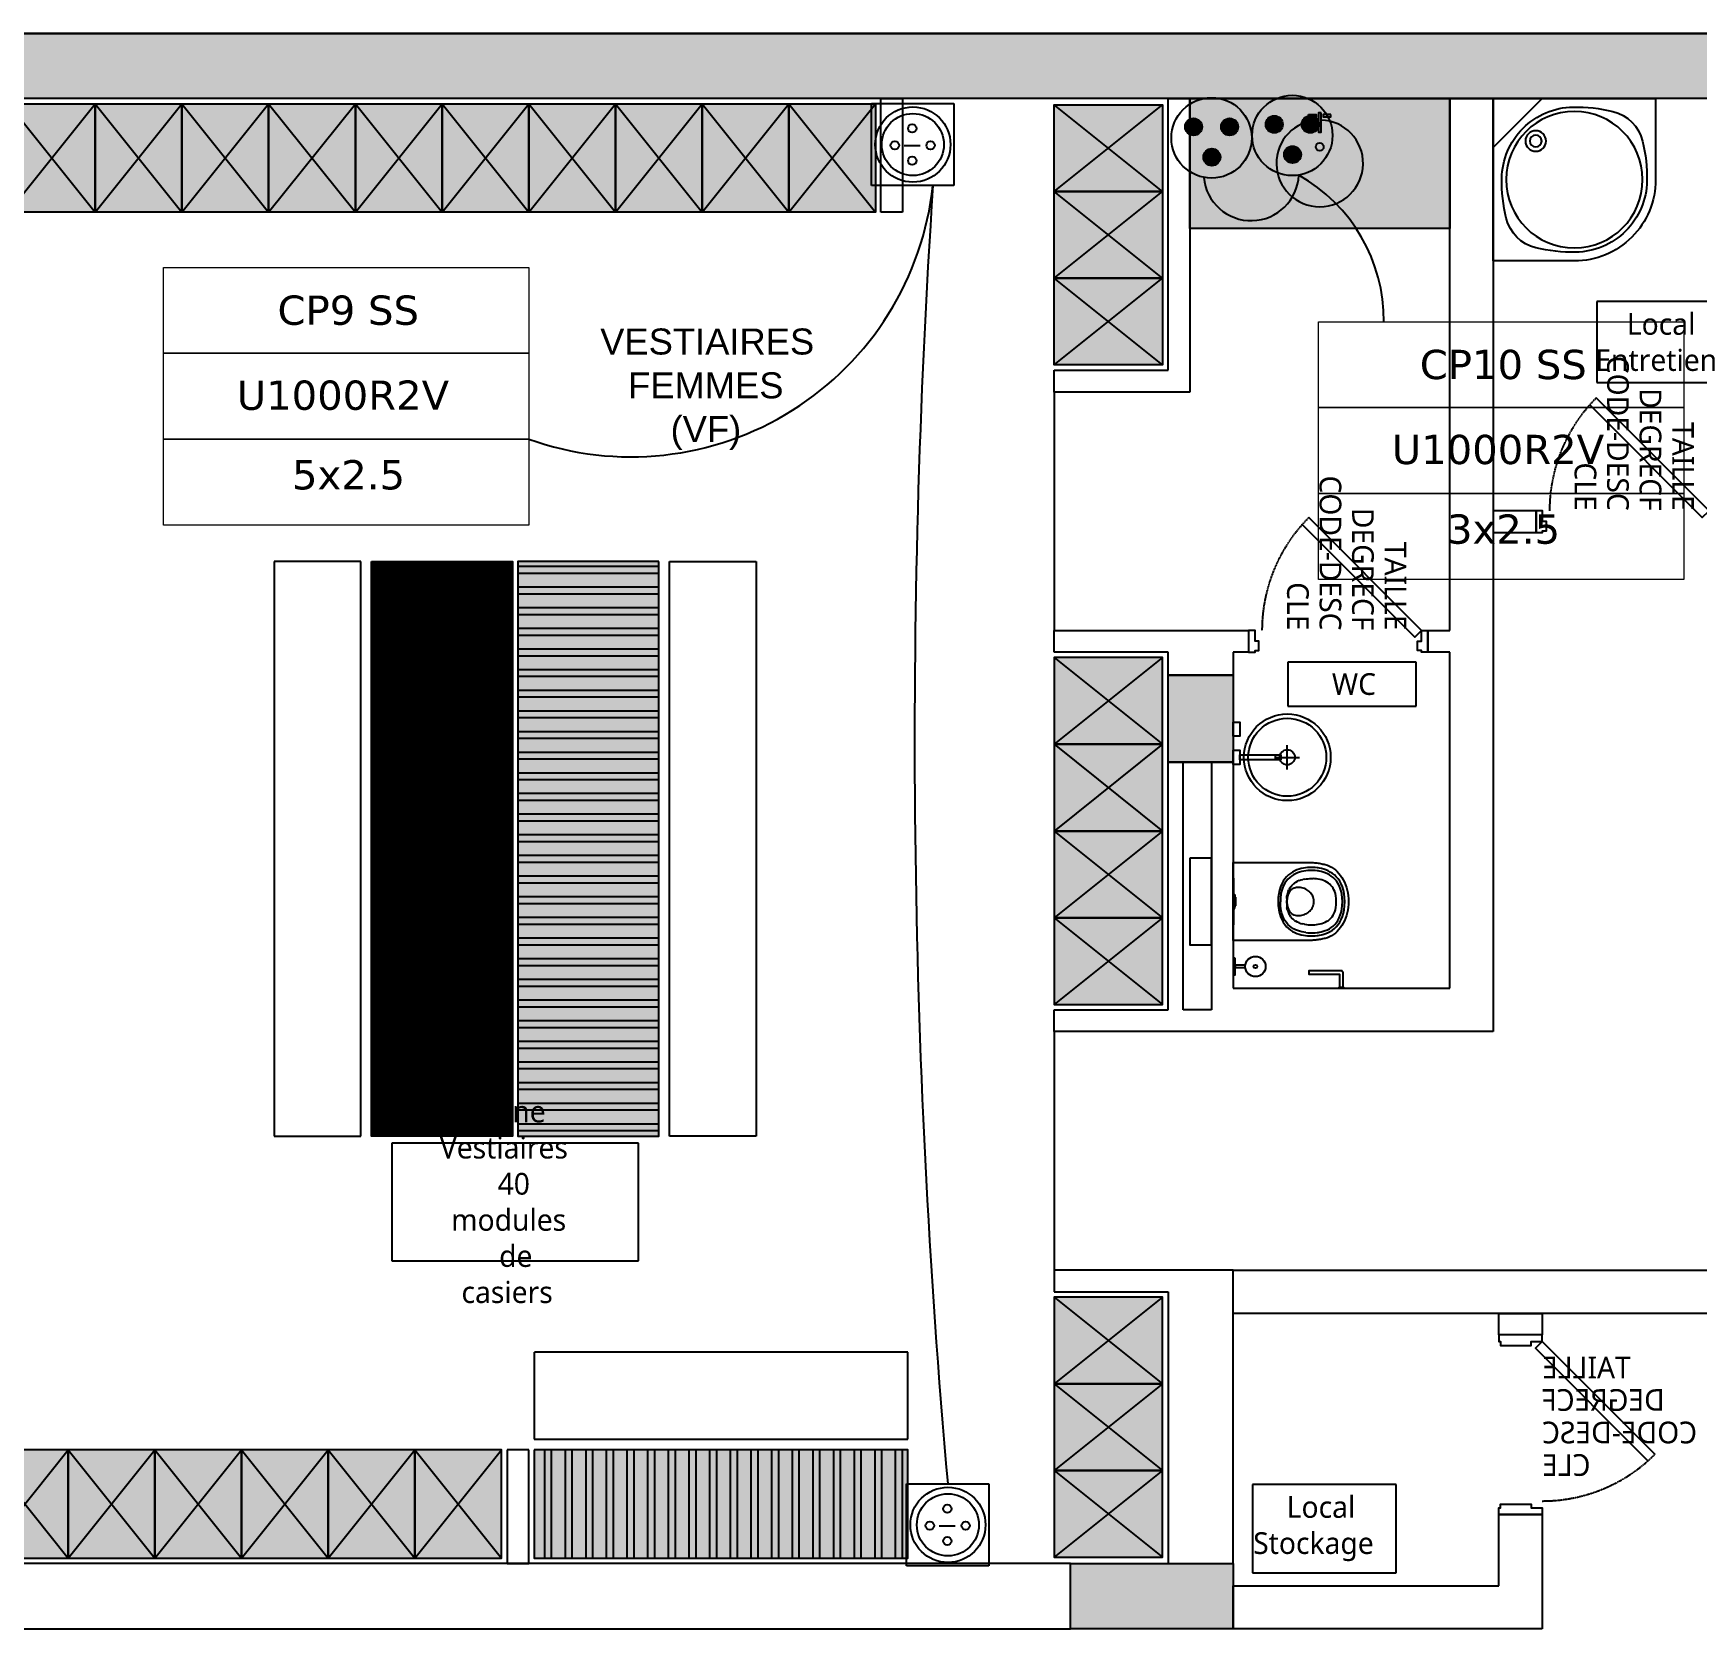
# Model space of a CAD drawing. Header units: millimetres. Extents: x 71819 to 78266, y 23672 to 38445.
# Drawn here: x 75828 to 76596, y 27115 to 27851 of the extents above; entities that cross this region are included whole.
import ezdxf
from ezdxf.enums import TextEntityAlignment as Align

# ---------------------------------------------------------------- set-up
doc = ezdxf.new("R2010")
doc.units = ezdxf.units.MM
doc.linetypes.add('ACAD_ISO03W100', pattern=[30, 12, -18])
doc.linetypes.add('PROJECTION', pattern=[0.375, 0.25, -0.125])
doc.layers.add('Plan Archi', color=8, linetype='Continuous')
doc.layers.add('prise', color=1, linetype='Continuous')
doc.layers.add('STRUCTURE POUTRES', color=5, linetype='ACAD_ISO03W100', lineweight=20)
doc.styles.add('0-TEXT-ANNO', font='', dxfattribs={"height": 2.5})
doc.styles.add('0-TEXT-BASE', font='')
doc.styles.get("Standard").update_dxf_attribs({"font": 'arial.ttf'})
doc.styles.add('Verdana', font='verdana.ttf')
doc.styles.get('0-TEXT-ANNO').set_extended_font_data('Roboto Light')
doc.styles.get('0-TEXT-BASE').set_extended_font_data('Roboto Light')

# ---------------------------------------------------------------- blocks, each defined once
blk = doc.blocks.new('LAV_ENTRETIEN')
at = {"color": 252}
blk.add_line((0, 0.227), (-0.227, 0), dxfattribs=at)
for points in [[(-0.75, 0), (0, 0), (0, 0.75), (-0.375, 0.75, 0.414214), (-0.75, 0.375), (-0.75, 0)], [(-0.1968, 0.6892, 0.06511), (-0.381, 0.7099, 0.194228), (-0.6119, 0.6119, 0.194228), (-0.7099, 0.381, 0.06511), (-0.6892, 0.1968, 0.278572), (-0.5532, 0.0608, 0.06511), (-0.369, 0.0401, 0.194228), (-0.1381, 0.1381, 0.194228), (-0.0401, 0.369, 0.06511), (-0.0608, 0.5532, 0.278572), (-0.1968, 0.6892, 487439.351503)]]:
    blk.add_lwpolyline(points, format="xyb", close=True, dxfattribs=at)
for centre, radius in [((-0.375, 0.375), 0.315), ((-0.1968, 0.1968), 0.0475), ((-0.1968, 0.1968), 0.0275)]:
    blk.add_circle(centre, radius, dxfattribs=at)
blk = doc.blocks.new('*U124')
at = {"color": 252}
for p, q in [((-0.1552, 0.3345), (-0.1537, 0.3247)), ((-0.1537, 0.3247), (-0.1516, 0.3148)), ((-0.1516, 0.3148), (-0.1489, 0.3047)), ((-0.1413, 0.3355), (-0.1399, 0.3262)), ((-0.1399, 0.3262), (-0.1379, 0.3167)), ((-0.1379, 0.3167), (-0.1353, 0.3071)), ((-0.103, 0.3301), (-0.1013, 0.3218)), ((-0.099, 0.3136), (-0.1013, 0.3218)), ((-0.0963, 0.3055), (-0.099, 0.3136)), ((-0.064, 0.3119), (-0.0645, 0.3058)), ((-0.063, 0.318), (-0.064, 0.3119)), ((-0.0615, 0.3239), (-0.063, 0.318)), ((-0.0596, 0.3297), (-0.0615, 0.3239)), ((0.062, 0.3234), (0.0601, 0.3292)), ((0.0635, 0.3174), (0.062, 0.3234)), ((0.0644, 0.3114), (0.0635, 0.3174)), ((0.0649, 0.3053), (0.0644, 0.3114)), ((0.0987, 0.3055), (0.1015, 0.3136)), ((0.1015, 0.3136), (0.1037, 0.3218)), ((0.1054, 0.3301), (0.1037, 0.3218)), ((0.1403, 0.3167), (0.1377, 0.3071)), ((0.1423, 0.3262), (0.1403, 0.3167)), ((0.1437, 0.3355), (0.1423, 0.3262)), ((0.1513, 0.3047), (0.154, 0.3148)), ((0.154, 0.3148), (0.1561, 0.3247)), ((0.1561, 0.3247), (0.1576, 0.3345)), ((-0.1489, 0.3047), (-0.1454, 0.2946)), ((-0.1454, 0.2946), (-0.1411, 0.2845)), ((-0.1411, 0.2845), (-0.1359, 0.2746)), ((-0.1359, 0.2746), (-0.1297, 0.265)), ((-0.1353, 0.3071), (-0.132, 0.2976)), ((-0.132, 0.2976), (-0.128, 0.2881)), ((-0.1297, 0.265), (-0.1225, 0.2557)), ((-0.128, 0.2881), (-0.1231, 0.2789)), ((-0.1231, 0.2789), (-0.1174, 0.27)), ((-0.1225, 0.2557), (-0.114, 0.2469)), ((-0.1174, 0.27), (-0.1108, 0.2616)), ((-0.114, 0.2469), (-0.1044, 0.2387)), ((-0.1108, 0.2616), (-0.1032, 0.2536)), ((-0.1044, 0.2387), (-0.0934, 0.2311)), ((-0.1032, 0.2536), (-0.0945, 0.2461)), ((-0.0963, 0.3055), (-0.093, 0.2978)), ((-0.0945, 0.2461), (-0.0847, 0.2394)), ((-0.0934, 0.2311), (-0.0811, 0.2245)), ((-0.0891, 0.2904), (-0.093, 0.2978)), ((-0.0847, 0.2835), (-0.0891, 0.2904)), ((-0.0847, 0.2835), (-0.0797, 0.2771)), ((-0.0847, 0.2394), (-0.0737, 0.2335)), ((-0.0741, 0.2713), (-0.0797, 0.2771)), ((-0.0681, 0.2661), (-0.0741, 0.2713)), ((-0.0737, 0.2335), (-0.0615, 0.2284)), ((-0.0681, 0.2661), (-0.0613, 0.2615)), ((-0.0645, 0.3058), (-0.0646, 0.2997)), ((-0.0646, 0.2997), (-0.0641, 0.2936)), ((-0.0641, 0.2936), (-0.0631, 0.2875)), ((-0.0631, 0.2875), (-0.0617, 0.2816)), ((-0.0617, 0.2816), (-0.0612, 0.2801)), ((-0.0613, 0.2615), (-0.0539, 0.2575)), ((-0.0612, 0.2801), (-0.0605, 0.2786)), ((-0.0605, 0.2786), (-0.0598, 0.2772)), ((-0.0598, 0.2772), (-0.0591, 0.2757)), ((-0.0591, 0.2757), (-0.0582, 0.2743)), ((-0.0582, 0.2743), (-0.0573, 0.2729)), ((-0.0573, 0.2729), (-0.0563, 0.2715)), ((-0.0563, 0.2715), (-0.0552, 0.2702)), ((-0.0552, 0.2702), (-0.054, 0.2689)), ((-0.054, 0.2689), (-0.0528, 0.2676)), ((-0.0456, 0.254), (-0.0539, 0.2575)), ((-0.0528, 0.2676), (-0.0515, 0.2663)), ((-0.0515, 0.2663), (-0.0501, 0.2651)), ((-0.0501, 0.2651), (-0.0487, 0.2639)), ((-0.0487, 0.2639), (-0.0472, 0.2627)), ((-0.0472, 0.2627), (-0.0456, 0.2616)), ((-0.0456, 0.2616), (-0.044, 0.2605)), ((-0.0456, 0.254), (-0.0361, 0.2512)), ((-0.044, 0.2605), (-0.0423, 0.2595)), ((-0.0423, 0.2595), (-0.0406, 0.2585)), ((-0.0406, 0.2585), (-0.0388, 0.2575)), ((-0.0388, 0.2575), (-0.0369, 0.2566)), ((-0.0369, 0.2566), (-0.035, 0.2557)), ((-0.0361, 0.2512), (-0.0253, 0.249)), ((-0.035, 0.2557), (-0.0331, 0.2549)), ((-0.0331, 0.2549), (-0.0311, 0.2541)), ((-0.0311, 0.2541), (-0.0291, 0.2534)), ((-0.0291, 0.2534), (-0.027, 0.2527)), ((-0.027, 0.2527), (-0.0249, 0.252)), ((-0.0129, 0.2475), (-0.0253, 0.249)), ((-0.0249, 0.252), (-0.0228, 0.2515)), ((-0.0228, 0.2515), (-0.0206, 0.2509)), ((-0.0206, 0.2509), (-0.0184, 0.2505)), ((-0.0184, 0.2505), (-0.0162, 0.25)), ((-0.0162, 0.25), (-0.0139, 0.2497)), ((-0.0139, 0.2497), (-0.0117, 0.2493)), ((-0.0129, 0.2475), (0.0012, 0.247)), ((-0.0117, 0.2493), (-0.0094, 0.2491)), ((-0.0094, 0.2491), (-0.0071, 0.2489)), ((-0.0071, 0.2489), (-0.0048, 0.2487)), ((-0.0048, 0.2487), (-0.0025, 0.2486)), ((-0.0025, 0.2486), (-0.0002, 0.2486)), ((-0.0002, 0.2486), (0.0021, 0.2486)), ((0.0012, 0.247), (0.0153, 0.2475)), ((0.0021, 0.2486), (0.0045, 0.2487)), ((0.0045, 0.2487), (0.0068, 0.2488)), ((0.0068, 0.2488), (0.0091, 0.249)), ((0.0091, 0.249), (0.0113, 0.2492)), ((0.0113, 0.2492), (0.0136, 0.2495)), ((0.0136, 0.2495), (0.0159, 0.2499)), ((0.0153, 0.2475), (0.0277, 0.249)), ((0.0159, 0.2499), (0.0181, 0.2503)), ((0.0181, 0.2503), (0.0203, 0.2507)), ((0.0203, 0.2507), (0.0225, 0.2512)), ((0.0225, 0.2512), (0.0246, 0.2518)), ((0.0246, 0.2518), (0.0267, 0.2524)), ((0.0267, 0.2524), (0.0288, 0.2531)), ((0.0385, 0.2512), (0.0277, 0.249)), ((0.0288, 0.2531), (0.0309, 0.2538)), ((0.0309, 0.2538), (0.0329, 0.2546)), ((0.0329, 0.2546), (0.0348, 0.2554)), ((0.0348, 0.2554), (0.0368, 0.2562)), ((0.0368, 0.2562), (0.0386, 0.2571)), ((0.0385, 0.2512), (0.048, 0.254)), ((0.0386, 0.2571), (0.0404, 0.2581)), ((0.0404, 0.2581), (0.0422, 0.2591)), ((0.0422, 0.2591), (0.0439, 0.2601)), ((0.0439, 0.2601), (0.0456, 0.2612)), ((0.0456, 0.2612), (0.0472, 0.2623)), ((0.0472, 0.2623), (0.0487, 0.2634)), ((0.048, 0.254), (0.0563, 0.2575)), ((0.0487, 0.2634), (0.0501, 0.2646)), ((0.0501, 0.2646), (0.0515, 0.2658)), ((0.0515, 0.2658), (0.0529, 0.2671)), ((0.0529, 0.2671), (0.0541, 0.2683)), ((0.0541, 0.2683), (0.0553, 0.2697)), ((0.0553, 0.2697), (0.0564, 0.271)), ((0.0563, 0.2575), (0.0638, 0.2615)), ((0.0564, 0.271), (0.0575, 0.2724)), ((0.0575, 0.2724), (0.0584, 0.2737)), ((0.0584, 0.2737), (0.0593, 0.2752)), ((0.0593, 0.2752), (0.0601, 0.2766)), ((0.0601, 0.2766), (0.0609, 0.278)), ((0.0609, 0.278), (0.0619, 0.281)), ((0.0619, 0.281), (0.0634, 0.287)), ((0.0634, 0.287), (0.0644, 0.293)), ((0.0705, 0.2661), (0.0638, 0.2615)), ((0.0761, 0.2335), (0.0639, 0.2284)), ((0.0644, 0.293), (0.0649, 0.2991)), ((0.0649, 0.2991), (0.0649, 0.3053)), ((0.0705, 0.2661), (0.0765, 0.2713)), ((0.0871, 0.2394), (0.0761, 0.2335)), ((0.0821, 0.2771), (0.0765, 0.2713)), ((0.0871, 0.2835), (0.0821, 0.2771)), ((0.0835, 0.2245), (0.0958, 0.2311)), ((0.0871, 0.2835), (0.0915, 0.2904)), ((0.0969, 0.2461), (0.0871, 0.2394)), ((0.0954, 0.2978), (0.0915, 0.2904)), ((0.0987, 0.3055), (0.0954, 0.2978)), ((0.0958, 0.2311), (0.1068, 0.2387)), ((0.1056, 0.2536), (0.0969, 0.2461)), ((0.1132, 0.2616), (0.1056, 0.2536)), ((0.1068, 0.2387), (0.1164, 0.2469)), ((0.1198, 0.27), (0.1132, 0.2616)), ((0.1164, 0.2469), (0.1249, 0.2557)), ((0.1255, 0.2789), (0.1198, 0.27)), ((0.1249, 0.2557), (0.1321, 0.265)), ((0.1304, 0.2881), (0.1255, 0.2789)), ((0.1344, 0.2976), (0.1304, 0.2881)), ((0.1321, 0.265), (0.1383, 0.2746)), ((0.1377, 0.3071), (0.1344, 0.2976)), ((0.1383, 0.2746), (0.1435, 0.2845)), ((0.1435, 0.2845), (0.1478, 0.2946)), ((0.1478, 0.2946), (0.1513, 0.3047)), ((-0.0811, 0.2245), (-0.0674, 0.2188)), ((-0.0674, 0.2188), (-0.0523, 0.2142)), ((-0.0615, 0.2284), (-0.0479, 0.2243)), ((-0.0523, 0.2142), (-0.0359, 0.2108)), ((-0.0479, 0.2243), (-0.033, 0.2212)), ((-0.0359, 0.2108), (-0.018, 0.2088)), ((-0.033, 0.2212), (-0.0166, 0.2193)), ((-0.018, 0.2088), (0.0012, 0.2081)), ((-0.0166, 0.2193), (0.0012, 0.2187)), ((0.019, 0.2193), (0.0012, 0.2187)), ((0.0012, 0.2081), (0.0204, 0.2088)), ((0.0354, 0.2212), (0.019, 0.2193)), ((0.0204, 0.2088), (0.0383, 0.2108)), ((0.0503, 0.2243), (0.0354, 0.2212)), ((0.0383, 0.2108), (0.0547, 0.2142)), ((0.0639, 0.2284), (0.0503, 0.2243)), ((0.0547, 0.2142), (0.0698, 0.2188)), ((0.0698, 0.2188), (0.0835, 0.2245)), ((-0.1079, 0.0028), (-0.1091, 0)), ((0.1091, 0), (-0.1091, 0)), ((-0.1079, 0.0028), (-0.032, 0.0028)), ((-0.032, 0.0028), (-0.032, 0.0078)), ((-0.032, 0.0078), (-0.0204, 0.0078)), ((-0.032, 0.0028), (0.032, 0.0028)), ((-0.0204, 0.0078), (-0.0204, 0.0128)), ((0.0204, 0.0128), (-0.0204, 0.0128)), ((0.0204, 0.0078), (-0.0204, 0.0078)), ((0.0204, 0.0078), (0.0204, 0.0128)), ((0.032, 0.0078), (0.0204, 0.0078)), ((0.032, 0.0028), (0.032, 0.0078)), ((0.032, 0.0028), (0.1079, 0.0028)), ((0.1079, 0.0028), (0.1091, 0))]:
    blk.add_line(p, q, dxfattribs=at)
for points in [[(0.18, 0), (-0.18, 0), (-0.18, 0.3591), (-0.1797, 0.3646), (-0.1793, 0.3702), (-0.1788, 0.3758), (-0.1782, 0.3814), (-0.1776, 0.3869), (-0.1768, 0.3925), (-0.1768, 0.3928), (-0.1759, 0.3981), (-0.175, 0.4036), (-0.1739, 0.4091), (-0.1728, 0.4147), (-0.1716, 0.4202), (-0.1702, 0.4257), (-0.1672, 0.4355), (-0.1633, 0.4452), (-0.1583, 0.4546), (-0.1524, 0.4637), (-0.1457, 0.4724), (-0.138, 0.4807), (-0.1296, 0.4885), (-0.1204, 0.4958), (-0.1105, 0.5025), (-0.0999, 0.5087), (-0.0887, 0.5142), (-0.0771, 0.519), (-0.0649, 0.5232), (-0.0524, 0.5266), (-0.0396, 0.5293), (-0.0265, 0.5312), (-0.0133, 0.5324), (0, 0.5328), (0.0133, 0.5324), (0.0265, 0.5312), (0.0396, 0.5293), (0.0524, 0.5266), (0.0649, 0.5232), (0.0771, 0.519), (0.0887, 0.5142), (0.0999, 0.5087), (0.1105, 0.5025), (0.1204, 0.4958), (0.1296, 0.4885), (0.138, 0.4807), (0.1457, 0.4724), (0.1524, 0.4637), (0.1525, 0.4636), (0.1583, 0.4546), (0.1633, 0.4452), (0.1672, 0.4355), (0.1702, 0.4257), (0.1716, 0.4202), (0.1728, 0.4147), (0.1739, 0.4091), (0.175, 0.4036), (0.1759, 0.3981), (0.1768, 0.3928), (0.1768, 0.3925), (0.1776, 0.3869), (0.1782, 0.3814), (0.1788, 0.3758), (0.1793, 0.3702), (0.1797, 0.3646), (0.18, 0.3591)], [(-0.2, -0.2), (0.2, -0.2), (0.2, -0.1), (-0.2, -0.1)]]:
    blk.add_lwpolyline(points, close=True, dxfattribs=at)
for points in [[(0.1576, 0.3345), (0.1586, 0.344), (0.1591, 0.353), (0.1593, 0.3617), (0.1591, 0.3703), (0.1586, 0.3794), (0.1576, 0.3888), (0.157, 0.3928), (0.1561, 0.3986), (0.154, 0.4085), (0.1525, 0.4141), (0.1513, 0.4186), (0.1478, 0.4287), (0.1435, 0.4388), (0.1383, 0.4487), (0.1321, 0.4583), (0.1249, 0.4676), (0.1164, 0.4764), (0.1068, 0.4847), (0.0958, 0.4922), (0.0835, 0.4989), (0.0698, 0.5045), (0.0547, 0.5091), (0.0383, 0.5125), (0.0204, 0.5146), (0.0012, 0.5153), (-0.018, 0.5146), (-0.0359, 0.5125), (-0.0523, 0.5091), (-0.0674, 0.5045), (-0.0811, 0.4989), (-0.0934, 0.4922), (-0.1044, 0.4847), (-0.114, 0.4764), (-0.1225, 0.4676), (-0.1297, 0.4583), (-0.1359, 0.4487), (-0.1411, 0.4388), (-0.1454, 0.4287), (-0.1489, 0.4186), (-0.1516, 0.4085), (-0.1537, 0.3986), (-0.1546, 0.3928), (-0.1552, 0.3888), (-0.1562, 0.3794), (-0.1567, 0.3703), (-0.1569, 0.3617), (-0.1567, 0.353), (-0.1562, 0.344), (-0.1552, 0.3345)], [(0.1437, 0.3355), (0.1447, 0.3446), (0.1452, 0.3534), (0.1454, 0.3617), (0.1452, 0.37), (0.1447, 0.3787), (0.1437, 0.3878), (0.143, 0.3928), (0.1423, 0.3971), (0.1403, 0.4066), (0.1377, 0.4162), (0.1344, 0.4257), (0.1304, 0.4352), (0.1255, 0.4444), (0.1198, 0.4533), (0.1132, 0.4618), (0.1056, 0.4698), (0.0969, 0.4772), (0.0871, 0.4839), (0.0761, 0.4898), (0.0639, 0.4949), (0.0503, 0.499), (0.0354, 0.5021), (0.019, 0.504), (0.0012, 0.5046), (-0.0166, 0.504), (-0.033, 0.5021), (-0.0479, 0.499), (-0.0615, 0.4949), (-0.0737, 0.4898), (-0.0847, 0.4839), (-0.0945, 0.4772), (-0.1032, 0.4698), (-0.1108, 0.4618), (-0.1174, 0.4533), (-0.1231, 0.4444), (-0.128, 0.4352), (-0.132, 0.4257), (-0.1353, 0.4162), (-0.1379, 0.4066), (-0.1399, 0.3971), (-0.1406, 0.3928), (-0.1413, 0.3878), (-0.1423, 0.3787), (-0.1428, 0.37), (-0.143, 0.3617), (-0.1428, 0.3534), (-0.1423, 0.3446), (-0.1413, 0.3355)], [(0.1054, 0.3301), (0.1067, 0.3383), (0.1075, 0.3464), (0.108, 0.3542), (0.1082, 0.3617), (0.108, 0.3691), (0.1075, 0.3769), (0.1067, 0.385), (0.1055, 0.3928), (0.1054, 0.3933), (0.1037, 0.4015), (0.1015, 0.4097), (0.0987, 0.4178), (0.0954, 0.4255), (0.0915, 0.4329), (0.0871, 0.4398), (0.0821, 0.4462), (0.0765, 0.452), (0.0705, 0.4572), (0.0638, 0.4618), (0.0563, 0.4658), (0.048, 0.4693), (0.0385, 0.4721), (0.0277, 0.4744), (0.0153, 0.4758), (0.0012, 0.4763), (-0.0129, 0.4758), (-0.0253, 0.4744), (-0.0361, 0.4721), (-0.0456, 0.4693), (-0.0539, 0.4658), (-0.0613, 0.4618), (-0.0681, 0.4572), (-0.0741, 0.452), (-0.0797, 0.4462), (-0.0847, 0.4398), (-0.0891, 0.4329), (-0.093, 0.4255), (-0.0963, 0.4178), (-0.099, 0.4097), (-0.1013, 0.4015), (-0.103, 0.3933), (-0.1031, 0.3928), (-0.1043, 0.385), (-0.1051, 0.3769), (-0.1056, 0.3691)], [(-0.103, 0.3301), (-0.1043, 0.3383), (-0.1051, 0.3464), (-0.1056, 0.3542), (-0.1058, 0.3617), (-0.1056, 0.3691)], [(0.0601, 0.3292), (0.0578, 0.3347), (0.0549, 0.3401), (0.0517, 0.3451), (0.0481, 0.3498), (0.0441, 0.3542), (0.0398, 0.3582), (0.0352, 0.3617), (0.0303, 0.3648), (0.0252, 0.3674), (0.0199, 0.3695), (0.0144, 0.3711), (0.0089, 0.3722), (0.0033, 0.3728), (-0.0024, 0.3728), (-0.008, 0.3723), (-0.0136, 0.3713), (-0.0191, 0.3697), (-0.0244, 0.3676), (-0.0295, 0.3651), (-0.0344, 0.362), (-0.0391, 0.3585), (-0.0434, 0.3546), (-0.0474, 0.3502), (-0.0511, 0.3456), (-0.0543, 0.3405), (-0.0572, 0.3352), (-0.0596, 0.3297)]]:
    blk.add_lwpolyline(points, dxfattribs=at)
blk = doc.blocks.new('RANG_VEST')
at = {"true_color": 0xffffff}
h = blk.add_hatch(color=7, dxfattribs=at)
h.dxf.hatch_style = 1
h.paths.add_polyline_path([(0.5, -0.4), (0.5, 0), (0, 0), (0, -0.4)])
blk.add_lwpolyline([(0.5, -0.4), (0.5, 0), (0, 0), (0, -0.4)], close=True)
blk.add_lwpolyline([(0, 0), (0.5, -0.4), (0.5, 0), (0, -0.4)])
blk = doc.blocks.new('Prise de courant Tri Hypra')
at = {"layer": 'prise'}
for p, q in [((-187.2, 194.6), (192.3, 194.6)), ((-187.2, -183.4), (-187.2, 194.6)), ((192.3, 194.6), (192.3, -183.4)), ((192.3, -183.4), (-187.2, -183.4))]:
    blk.add_line(p, q, dxfattribs=at)
at = {"layer": 'prise', "color": 5}
blk.add_line((-36.7, 0), (36.7, 0), dxfattribs=at)
at = {"layer": 'prise'}
for radius in [173.4, 143.2]:
    blk.add_circle((3.4, 4.8), radius, dxfattribs=at)
at = {"layer": 'prise', "color": 5}
for centre in [(0.6, 79.3), (-79.9, 1.2), (85.2, 1.2), (0.6, -69.6)]:
    blk.add_circle(centre, 19.4, dxfattribs=at)
blk = doc.blocks.new('Prise de courant normale')
at = {"layer": 'prise', "linetype": 'Continuous'}
for points in [[(-122.5, 51.1, 1), (-43.6, 51.1, 1)], [(43.6, 51.1, 1), (122.5, 51.1, 1)], [(-38.3, -88.5, 1), (40.6, -88.5, 1)]]:
    blk.add_hatch(color=5, dxfattribs=at).paths.add_polyline_path(points, flags=0)
at = {"layer": 'prise', "color": 1, "linetype": 'Continuous'}
blk.add_circle((0, 0), 185.4, dxfattribs=at)
at = {"layer": 'prise', "color": 5, "linetype": 'Continuous'}
for centre in [(-83.1, 51.1), (83.1, 51.1), (1.2, -88.5)]:
    blk.add_circle(centre, 39.4, dxfattribs=at)
blk = doc.blocks.new('ETIQ ECL')
at = {"color": 6, "linetype": 'ByBlock'}
blk.add_lwpolyline([(-28.09, 19.8), (28.09, 19.8), (28.09, -19.8), (-28.09, -19.8)], close=True, dxfattribs=at)
at = {"layer": 'STRUCTURE POUTRES', "color": 6, "linetype": 'ByBlock'}
for points in [[(-28.09, 19.8), (28.09, 19.8), (28.09, 6.6), (-28.09, 6.6)], [(-28.09, 6.6), (28.09, 6.6), (28.09, -6.6), (-28.09, -6.6)], [(-28.09, -6.6), (28.09, -6.6), (28.09, -19.8), (-28.09, -19.8)]]:
    blk.add_lwpolyline(points, close=True, dxfattribs=at)
at = {"layer": 'STRUCTURE POUTRES', "color": 6, "linetype": 'ByBlock', "style": 'Verdana'}
for tag, p in [('CIRCUIT', (0.33, 10.99)), ('CABLE', (-0.49, -2.08)), ('SECTION', (0.37, -14.32))]:
    blk.add_attdef(tag, text='', height=4.5, dxfattribs=at).set_placement(p, align=Align.CENTER)

msp = doc.modelspace()

# ---------------------------------------------------------------- hatches: boundary and pattern name
at = {"layer": 'Plan Archi'}
h = msp.add_hatch(color=252, dxfattribs=at)
h.dxf.hatch_style = 1
h.paths.add_polyline_path([(75528.3, 27850.69), (77178.3, 27850.69), (77178.3, 27820.69), (75528.3, 27820.69)])
h = msp.add_hatch(color=256, dxfattribs=at)
h.dxf.hatch_style = 1
h.paths.add_polyline_path([(76361.81, 27820.69), (76481.81, 27820.69), (76481.81, 27760.69), (76361.81, 27760.69)])
at = {"layer": 'Plan Archi', "true_color": 0xffffff}
h = msp.add_hatch(color=7, dxfattribs=at)
h.dxf.hatch_style = 1
h.paths.add_polyline_path([(75984.31, 27607), (76049.31, 27607), (76049.31, 27342), (75984.31, 27342)])
at = {"layer": 'Plan Archi'}
h = msp.add_hatch(dxfattribs=at)
h.set_pattern_fill('ANSI32', color=256, scale=0.01, angle=45)
h.set_pattern_definition([(90, (1.45002, 0.15), (-0.09525, 0), []), (90, (1.48177, 0.18175), (-0.09525, 0), [])])
h.paths.add_polyline_path([(75984.31, 27607), (76049.31, 27607), (76049.31, 27342), (75984.31, 27342)])
at = {"layer": 'Plan Archi', "true_color": 0xffffff}
h = msp.add_hatch(color=7, dxfattribs=at)
h.dxf.hatch_style = 1
h.paths.add_polyline_path([(76116.81, 27607), (76051.81, 27607), (76051.81, 27342), (76116.81, 27342)])
at = {"layer": 'Plan Archi'}
h = msp.add_hatch(dxfattribs=at)
h.set_pattern_fill('ANSI32', color=256, angle=-45)
h.set_pattern_definition([(360, (76066.812, 27462.002), (2e-15, 9.525), []), (360, (76069.987, 27458.827), (2e-15, 9.525), [])])
h.paths.add_polyline_path([(76116.81, 27607), (76051.81, 27607), (76051.81, 27342), (76116.81, 27342)])
h = msp.add_hatch(color=252, dxfattribs=at)
h.dxf.hatch_style = 1
h.paths.add_polyline_path([(76381.81, 27514.54), (76351.81, 27514.54), (76351.81, 27554.54), (76381.81, 27554.54)])
at = {"layer": 'Plan Archi', "true_color": 0xffffff}
h = msp.add_hatch(color=7, dxfattribs=at)
h.dxf.hatch_style = 1
h.paths.add_polyline_path([(76059.32, 27197.27), (76059.32, 27147.27), (76231.82, 27147.27), (76231.82, 27197.27)])
at = {"layer": 'Plan Archi'}
h = msp.add_hatch(dxfattribs=at)
h.set_pattern_fill('ANSI32', color=256, angle=45)
h.set_pattern_definition([(90, (76111.826, 27147.273), (-9.525, 0), []), (90, (76115.001, 27150.448), (-9.525, 0), [])])
h.paths.add_polyline_path([(76059.32, 27197.27), (76059.32, 27147.27), (76231.82, 27147.27), (76231.82, 27197.27)])
h = msp.add_hatch(color=252, dxfattribs=at)
h.dxf.hatch_style = 1
h.paths.add_polyline_path([(76306.81, 27144.77), (76381.81, 27144.77), (76381.81, 27114.77), (76306.81, 27114.77)])

# ---------------------------------------------------------------- linework, layer by layer
at = {"color": 6}
for centre, radius, start, end in [((76103.93, 27795.57), 140.24, 250.37964, 353.8487), ((80091.98, 27524.79), 3857.11, 176.19819, 185.10419)]:
    msp.add_arc(centre, radius, start, end, dxfattribs=at)
at = {"color": 6, "linetype": 'ByBlock'}
for centre, radius, start, end in [((76390.19, 27786.26), 22, 185.25749, 357.46618), ((76374.14, 27717.96), 77.32, 359.74601, 60.54114)]:
    msp.add_arc(centre, radius, start, end, dxfattribs=at)
at = {"layer": 'Plan Archi'}
for p, q in [((75274.67, 27850.42), (77804.44, 27850.63)), ((77774.44, 27820.63), (75274.67, 27820.63)), ((76219.32, 27820.69), (76229.32, 27820.69)), ((76219.32, 27768.19), (76219.32, 27820.69)), ((76229.32, 27820.69), (76229.32, 27768.19)), ((76351.81, 27820.69), (76361.81, 27820.69)), ((76351.81, 27695.23), (76351.81, 27820.69)), ((76361.81, 27820.69), (76481.81, 27820.69)), ((76361.81, 27760.69), (76361.81, 27820.69)), ((76361.81, 27820.69), (76361.81, 27685.23)), ((76481.81, 27575.23), (76481.81, 27820.69)), ((76481.81, 27820.69), (76501.81, 27820.69)), ((76481.81, 27820.69), (76481.81, 27760.69)), ((76501.81, 27820.69), (76501.81, 27390.23)), ((76229.32, 27768.19), (76219.32, 27768.19)), ((76481.81, 27760.69), (76361.81, 27760.69)), ((76549.61, 27727.04), (76549.61, 27689.55)), ((76612.21, 27727.04), (76549.61, 27727.04)), ((76299.31, 27685.23), (76299.31, 27695.23)), ((76299.31, 27695.23), (76351.81, 27695.23)), ((76549.61, 27689.55), (76612.21, 27689.55)), ((76299.31, 27685.23), (76299.31, 27575.23)), ((76361.81, 27685.23), (76299.31, 27685.23)), ((76521.64, 27630.46), (76501.81, 27630.46)), ((76501.81, 27630.46), (76501.81, 27620.46)), ((76521.64, 27620.46), (76521.64, 27630.46)), ((76501.81, 27620.46), (76521.64, 27620.46)), ((76299.31, 27575.23), (76388.96, 27575.23)), ((76299.31, 27565.23), (76299.31, 27575.23)), ((76388.96, 27575.23), (76388.96, 27565.23)), ((76471.76, 27575.23), (76481.81, 27575.23)), ((76471.76, 27565.23), (76471.76, 27575.23)), ((76351.81, 27565.23), (76299.31, 27565.23)), ((76351.81, 27554.54), (76351.81, 27565.23)), ((76388.96, 27565.23), (76381.81, 27565.23)), ((76381.81, 27565.23), (76381.81, 27554.54)), ((76481.81, 27565.23), (76471.76, 27565.23)), ((76481.81, 27410.23), (76481.81, 27565.23)), ((76407.1, 27560.65), (76407.1, 27540.37)), ((76466.32, 27560.65), (76407.1, 27560.65)), ((76466.32, 27540.37), (76466.32, 27560.65)), ((76381.81, 27554.54), (76351.81, 27554.54)), ((76407.1, 27540.37), (76466.32, 27540.37)), ((76351.81, 27400.23), (76351.81, 27514.54)), ((76351.81, 27514.54), (76381.81, 27514.54)), ((76358.81, 27514.54), (76371.81, 27514.54)), ((76358.81, 27400.23), (76358.81, 27514.54)), ((76371.81, 27514.54), (76371.81, 27400.23)), ((76381.81, 27514.54), (76381.81, 27410.23)), ((76381.81, 27410.23), (76481.81, 27410.23)), ((76299.31, 27390.23), (76299.31, 27400.23)), ((76299.31, 27400.23), (76351.81, 27400.23)), ((76371.81, 27400.23), (76358.81, 27400.23)), ((76299.31, 27390.23), (76299.31, 27280.23)), ((76501.81, 27390.23), (76299.31, 27390.23)), ((75993.68, 27338.81), (75993.68, 27284.52)), ((76107.44, 27338.81), (75993.68, 27338.81)), ((76107.44, 27284.52), (76107.44, 27338.81)), ((75993.68, 27284.52), (76107.44, 27284.52)), ((76381.81, 27280.23), (76299.31, 27280.23)), ((76299.31, 27280.23), (76299.31, 27270.23)), ((76381.81, 27280.23), (77104.44, 27280.23)), ((76381.81, 27260.23), (76381.81, 27280.23)), ((76381.81, 27144.77), (76381.81, 27280.23)), ((76299.31, 27270.23), (76351.81, 27270.23)), ((76351.81, 27270.23), (76351.81, 27144.77)), ((77104.44, 27260.23), (76381.81, 27260.23)), ((76504.44, 27260.23), (76524.44, 27260.23)), ((76504.44, 27250.27), (76504.44, 27260.23)), ((76524.44, 27260.23), (76524.44, 27250.27)), ((76524.44, 27250.27), (76504.44, 27250.27)), ((76056.82, 27197.27), (76046.82, 27197.27)), ((76046.82, 27197.27), (76046.82, 27144.77)), ((76056.82, 27144.77), (76056.82, 27197.27)), ((76390.81, 27181.28), (76390.81, 27140.56)), ((76457.14, 27181.28), (76390.81, 27181.28)), ((76457.14, 27140.56), (76457.14, 27181.28)), ((76504.44, 27134.58), (76504.44, 27167.47)), ((76504.44, 27167.47), (76524.44, 27167.47)), ((76524.44, 27167.47), (76524.44, 27114.77)), ((76306.81, 27144.77), (75749.32, 27144.77)), ((76046.82, 27144.77), (76056.82, 27144.77)), ((76306.81, 27114.77), (76306.81, 27144.77)), ((76351.81, 27144.77), (76381.81, 27144.77)), ((76381.81, 27114.77), (76381.81, 27134.58)), ((76381.81, 27134.58), (76504.44, 27134.58)), ((76390.81, 27140.56), (76457.14, 27140.56)), ((75749.32, 27114.77), (76306.81, 27114.77)), ((76524.44, 27114.77), (76381.81, 27114.77))]:
    msp.add_line(p, q, dxfattribs=at)
at = {"layer": 'Plan Archi', "color": 252}
for p, q in [((76521.64, 27629.16), (76521.64, 27621.76)), ((76388.96, 27573.93), (76388.96, 27566.53)), ((76471.76, 27573.93), (76471.76, 27566.53)), ((76401.44, 27515.53), (76401.44, 27517.94)), ((76406.84, 27511.13, 0), (76406.84, 27522.28, 0)), ((76401.27, 27516.7, 0), (76412.42, 27516.7, 0)), ((76523.14, 27250.27), (76505.74, 27250.27)), ((76523.14, 27167.47), (76505.74, 27167.47))]:
    msp.add_line(p, q, dxfattribs=at)
at = {"layer": 'Plan Archi', "linetype": 'PROJECTION'}
for p, q in [((75979.31, 27607), (75939.31, 27607)), ((75939.31, 27607), (75939.31, 27342)), ((75979.31, 27342), (75979.31, 27607)), ((76121.81, 27607), (76161.81, 27607)), ((76121.81, 27342), (76121.81, 27607)), ((76161.81, 27607), (76161.81, 27342)), ((75939.31, 27342), (75979.31, 27342)), ((76161.81, 27342), (76121.81, 27342)), ((76231.82, 27242.27), (76059.32, 27242.27)), ((76059.32, 27242.27), (76059.32, 27202.27)), ((76231.82, 27202.27), (76231.82, 27242.27)), ((76059.32, 27202.27), (76231.82, 27202.27))]:
    msp.add_line(p, q, dxfattribs=at)
at = {"layer": 'Plan Archi', "color": 252}
for points in [[(75528.3, 27850.69), (77178.3, 27850.69), (77178.3, 27820.69), (75528.3, 27820.69)], [(76416.62, 27813.17), (76420.17, 27813.17), (76420.17, 27812.22), (76416.62, 27812.22)], [(76422.44, 27814.02), (76421.17, 27814.02), (76421.17, 27805.15), (76422.44, 27805.15)], [(76426.99, 27813.17), (76423.45, 27813.17), (76423.45, 27812.22), (76426.99, 27812.22)], [(76381.81, 27514.54), (76351.81, 27514.54), (76351.81, 27554.54), (76381.81, 27554.54)], [(76385.01, 27515.53), (76385.01, 27517.94), (76403.84, 27517.94), (76403.84, 27515.53)], [(76382.87, 27424.07), (76381.81, 27424.07), (76381.81, 27416.4), (76382.87, 27416.4)], [(76382.87, 27420.77), (76382.87, 27419.7), (76387.46, 27419.7), (76387.46, 27420.77)], [(76306.81, 27144.77), (76381.81, 27144.77), (76381.81, 27114.77), (76306.81, 27114.77)]]:
    msp.add_lwpolyline(points, close=True, dxfattribs=at)
at = {"layer": 'Plan Archi'}
for points in [[(76546.37, 27679.3), (76598.32, 27627.35), (76601.44, 27630.46), (76549.39, 27682.51)], [(76413.7, 27624.07), (76465.65, 27572.12), (76468.76, 27575.23), (76416.72, 27627.28)], [(76573.27, 27192.21), (76521.32, 27244.16), (76524.44, 27247.27), (76576.48, 27195.23)]]:
    msp.add_lwpolyline(points, dxfattribs=at)
at = {"layer": 'Plan Archi', "color": 252}
for points in [[(76521.64, 27621.76), (76521.64, 27620.46), (76524.64, 27620.46), (76524.64, 27621.26), (76526.44, 27621.26), (76526.44, 27625.46), (76524.64, 27625.46), (76524.64, 27630.46), (76521.64, 27630.46), (76521.64, 27629.16)], [(76388.96, 27566.53), (76388.96, 27565.23), (76391.96, 27565.23), (76391.96, 27566.03), (76393.76, 27566.03), (76393.76, 27570.23), (76391.96, 27570.23), (76391.96, 27575.23), (76388.96, 27575.23), (76388.96, 27573.93)], [(76471.76, 27566.53), (76471.76, 27565.23), (76468.76, 27565.23), (76468.76, 27566.03), (76466.96, 27566.03), (76466.96, 27570.23), (76468.76, 27570.23), (76468.76, 27575.23), (76471.76, 27575.23), (76471.76, 27573.93)], [(76381.81, 27533.01), (76385.01, 27533.01), (76385.01, 27526.5), (76381.81, 27526.5), (76381.81, 27533.01)], [(76381.81, 27519.99), (76385.01, 27519.99), (76385.01, 27513.48), (76381.81, 27513.48), (76381.81, 27519.99)], [(76505.74, 27250.27), (76504.44, 27250.27), (76504.44, 27247.27), (76505.24, 27247.27), (76505.24, 27245.47), (76519.44, 27245.47), (76519.44, 27247.27), (76524.44, 27247.27), (76524.44, 27250.27), (76523.14, 27250.27)], [(76505.74, 27167.47), (76504.44, 27167.47), (76504.44, 27170.47), (76505.24, 27170.47), (76505.24, 27172.27), (76519.44, 27172.27), (76519.44, 27170.47), (76524.44, 27170.47), (76524.44, 27167.47), (76523.14, 27167.47)]]:
    msp.add_lwpolyline(points, dxfattribs=at)
at = {"layer": 'Plan Archi'}
for points in [[(75984.31, 27607), (76049.31, 27607), (76049.31, 27342), (75984.31, 27342)], [(76116.81, 27607), (76051.81, 27607), (76051.81, 27342), (76116.81, 27342)], [(76059.32, 27197.27), (76059.32, 27147.27), (76231.82, 27147.27), (76231.82, 27197.27)]]:
    msp.add_lwpolyline(points, close=True, dxfattribs=at)
at = {"layer": 'Plan Archi', "color": 252, "flags": 128}
msp.add_lwpolyline([(76432.6, 27410.73), (76432.6, 27417.44, 0.414214), (76431.81, 27418.23), (76416.81, 27418.23), (76416.81, 27416.64), (76431.01, 27416.64), (76431.01, 27410.73), (76432.6, 27410.73)], format="xyb", dxfattribs=at)
msp.add_lwpolyline([(76432.81, 27410.23), (76430.81, 27410.23), (76430.81, 27410.73), (76432.81, 27410.73), (76432.81, 27410.23)], close=True, dxfattribs=at)
at = {"layer": 'Plan Archi', "color": 252}
for centre, radius in [((76421.81, 27798.31), 1.81), ((76406.84, 27516.73, 0), 20), ((76406.84, 27516.73, 0), 18), ((76406.84, 27516.73, 0), 3.5), ((76392.13, 27420.23), 4.68), ((76392.13, 27420.23), 0.831)]:
    msp.add_circle(centre, radius, dxfattribs=at)
msp.add_arc((76421.81, 27790.69), 20, 91.81689, 88.18311, dxfattribs=at)
at = {"layer": 'Plan Archi', "linetype": 'PROJECTION'}
for centre, start, end in [((76601.44, 27630.46), 135, 180), ((76468.76, 27575.23), 135, 180), ((76524.44, 27247.27), 270, 315)]:
    msp.add_arc(centre, 73.6, start, end, dxfattribs=at)

# ---------------------------------------------------------------- block references
at = {"xscale": 0.1, "yscale": 0.1, "zscale": 0.1}
for name, p in [('Prise de courant Tri Hypra', (76233.73, 27798.89)), ('Prise de courant normale', (76371.93, 27802.42)), ('Prise de courant normale', (76409.16, 27803.58)), ('Prise de courant Tri Hypra', (76249.91, 27162.18))]:
    msp.add_blockref(name, p, dxfattribs=at)
at = {"layer": 'Plan Archi'}
for name, p, xscale, yscale, zscale, rotation in [('RANG_VEST', (75816.82, 27818.19), -100, 100, 100, 90), ('RANG_VEST', (75856.82, 27818.19), -100, 100, 100, 90), ('RANG_VEST', (75896.82, 27818.19), -100, 100, 100, 90), ('RANG_VEST', (75936.82, 27818.19), -100, 100, 100, 90), ('RANG_VEST', (75976.82, 27818.19), -100, 100, 100, 90), ('RANG_VEST', (76016.82, 27818.19), -100, 100, 100, 90), ('RANG_VEST', (76056.82, 27818.19), -100, 100, 100, 90), ('RANG_VEST', (76096.82, 27818.19), -100, 100, 100, 90), ('RANG_VEST', (76136.82, 27818.19), -100, 100, 100, 90), ('RANG_VEST', (76176.82, 27818.19), -100, 100, 100, 90), ('RANG_VEST', (76299.31, 27777.73), -100.0000000000001, 100.0000000000001, 100.0000000000001, 180), ('LAV_ENTRETIEN', (76501.81, 27820.69), -100, 100, 100, 270), ('RANG_VEST', (76299.31, 27737.73), -100.0000000000001, 100.0000000000001, 100.0000000000001, 180), ('RANG_VEST', (76299.31, 27697.73), -100.0000000000001, 100.0000000000001, 100.0000000000001, 180), ('*U124', (76381.81, 27450.23), 100, 100, 100, 270), ('RANG_VEST', (75804.32, 27147.27), 100, 100, 100, 90), ('RANG_VEST', (75844.32, 27147.27), 100, 100, 100, 90), ('RANG_VEST', (75884.32, 27147.27), 100, 100, 100, 90), ('RANG_VEST', (75924.32, 27147.27), 100, 100, 100, 90), ('RANG_VEST', (75964.32, 27147.27), 100, 100, 100, 90), ('RANG_VEST', (76004.32, 27147.27), 100, 100, 100, 90)]:
    msp.add_blockref(name, p, dxfattribs=dict(at, xscale=xscale, yscale=yscale, zscale=zscale, rotation=rotation))
at = {"layer": 'Plan Archi', "xscale": 100.0000000000002, "yscale": 100.0000000000002, "zscale": 100.0000000000002}
for p in [(76299.31, 27562.73), (76299.31, 27522.73), (76299.31, 27482.73), (76299.31, 27442.73), (76299.31, 27267.73), (76299.31, 27227.73), (76299.31, 27187.73)]:
    msp.add_blockref('RANG_VEST', p, dxfattribs=at)
at = {"layer": 'STRUCTURE POUTRES', "color": 6, "linetype": 'ByBlock', "xscale": 3, "yscale": 3, "zscale": 3}
for p, values in [((75972.56, 27683.27), {'SECTION': '5x2.5', 'CABLE': 'U1000R2V', 'CIRCUIT': 'CP9 SS'}), ((76505.52, 27658.22), {'SECTION': '3x2.5', 'CABLE': 'U1000R2V', 'CIRCUIT': 'CP10 SS'})]:
    msp.add_blockref('ETIQ ECL', p, dxfattribs=at).add_auto_attribs(values)

# ---------------------------------------------------------------- texts
at = {"layer": 'Plan Archi', "linetype": 'ByBlock', "style": '0-TEXT-ANNO'}
for s, p in [('Local', (76563.53, 27711.63)), ('Entretien', (76549, 27694.96)), ('WC', (76427.42, 27545.51)), ('Zone', (76033.9, 27348.33)), ('Vestiaires', (76015.8, 27331.66)), ('40', (76042.47, 27315)), ('modules', (76021.04, 27298.33)), ('de', (76043.18, 27281.66)), ('casiers', (76025.8, 27265)), ('Local', (76406.59, 27165.92)), ('Stockage', (76391.12, 27149.25))]:
    msp.add_text(s, height=10, dxfattribs=at).set_placement(p)
at = {"layer": 'Plan Archi', "linetype": 'ByBlock'}
for s, p in [('VESTIAIRES', (76089.81, 27702.52)), ('FEMMES', (76102.68, 27682.31)), ('(VF)', (76122.29, 27662.11))]:
    msp.add_text(s, height=12, rotation=360, dxfattribs=at).set_placement(p)
at = {"layer": 'Plan Archi', "color": 252, "style": '0-TEXT-BASE'}
for tag, text, p in [('CODE-DESC', '', (76554.44, 27630.46)), ('DEGRECF', '', (76569.44, 27630.46)), ('TAILLE', 'P80-05', (76584.44, 27630.46)), ('CLE', '', (76539.44, 27630.46)), ('CODE-DESC', '', (76421.76, 27575.23)), ('DEGRECF', '', (76436.76, 27575.23)), ('TAILLE', 'P80-05', (76451.76, 27575.23)), ('CLE', '', (76406.76, 27575.23))]:
    msp.add_attdef(tag, text=text, height=10, rotation=270, dxfattribs=at).set_placement(p, align=Align.RIGHT)
at = {"layer": 'Plan Archi', "color": 252, "style": '0-TEXT-BASE', "text_generation_flag": 4}
for tag, text, p in [('TAILLE', 'P80-05', (76524.44, 27230.27)), ('DEGRECF', '', (76524.44, 27215.27)), ('CODE-DESC', '', (76524.44, 27200.27)), ('CLE', '', (76524.44, 27185.27))]:
    msp.add_attdef(tag, text=text, height=10, rotation=180, dxfattribs=at).set_placement(p, align=Align.RIGHT)

doc.saveas('drawing.dxf')
